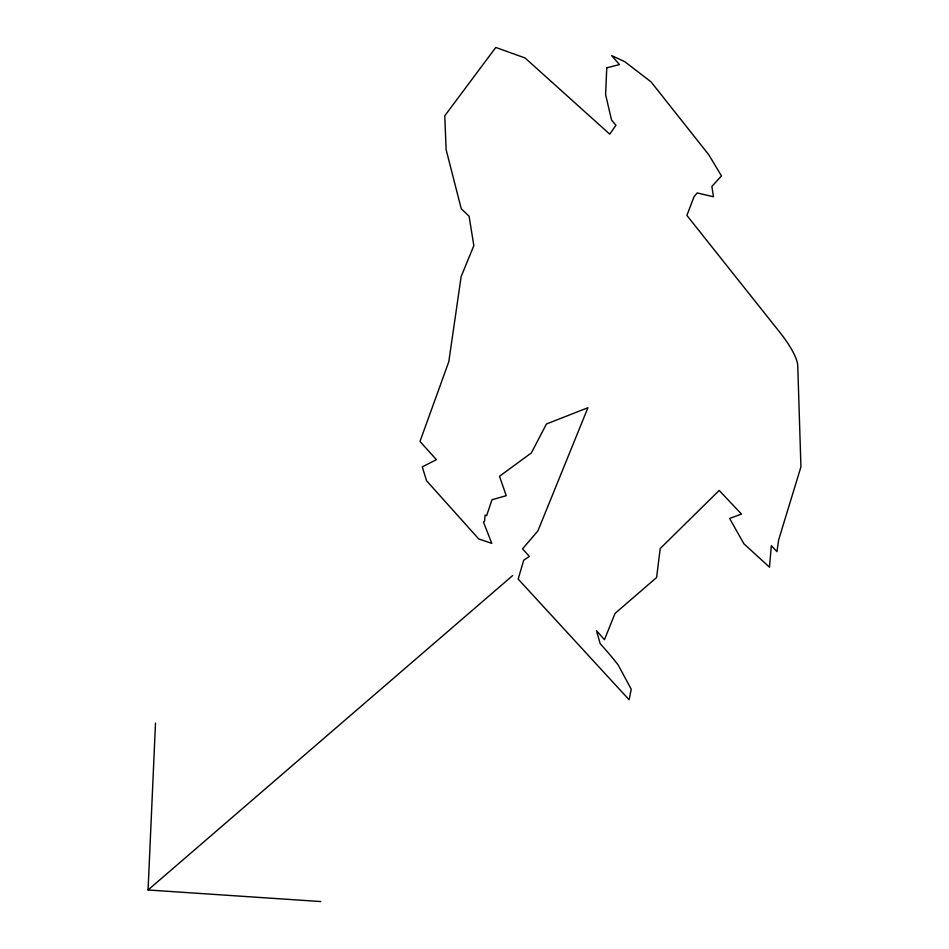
<?xml version="1.0" encoding="UTF-8"?>
<svg xmlns="http://www.w3.org/2000/svg" width="949" height="949" viewBox="0 0 949 949"><rect width="100%" height="100%" fill="white"/><g stroke="black" fill="none" stroke-linecap="round" stroke-linejoin="round"><path stroke-width="1.42" d="M320.774 901.55L148.068 889.984L155.506 723.067M148.068 889.984L512.638 575.58M606.755 67.83L605.604 94.651L611.547 120.001L615.925 125.244L609.756 134.165L525.046 57.96L495.781 47.45L444.773 115.79L446.125 149.693L461.25 208.733L469.067 216.206L473.848 245.566L461.131 276.657L448.806 361.688L419.992 441.439L436.374 459.648L422.258 466.896L426.564 480.74L478.711 538.937L491.784 543.374L483.504 522.175L484.571 521.06L485.093 515.129L486.683 515.532L491.973 499.743L506.256 495.698L499.471 476.291L531.369 452.898L546.434 424.001L587.929 407.714L537.917 530.882L522.567 548.842L529.352 556.411L523.706 560.207L518.166 579.092L629.104 699.757L631.251 689.211L618.096 664.858A98.115 25.765 49.2 0 0 600.195 643.683L596.447 630.587L604.442 639.697L615.047 613.41L656.601 577.514L660.207 548.534L719.176 490.455L741.489 514.073L729.615 518.451L743.897 543.765L769.485 567.17L771.335 545.687L776.946 551.618L778.643 539.91L800.932 466.896L797.753 365.792A46.406 12.183 49.2 0 0 779.758 332.233L686.886 215.435L694.051 196.692L697.207 192.92L713.494 196.799L711.869 186.455L721.454 175.897L708.784 154.77L650.99 81.804L624.715 61.649L611.654 55.6L619.448 64.568L606.755 67.83"/></g></svg>
